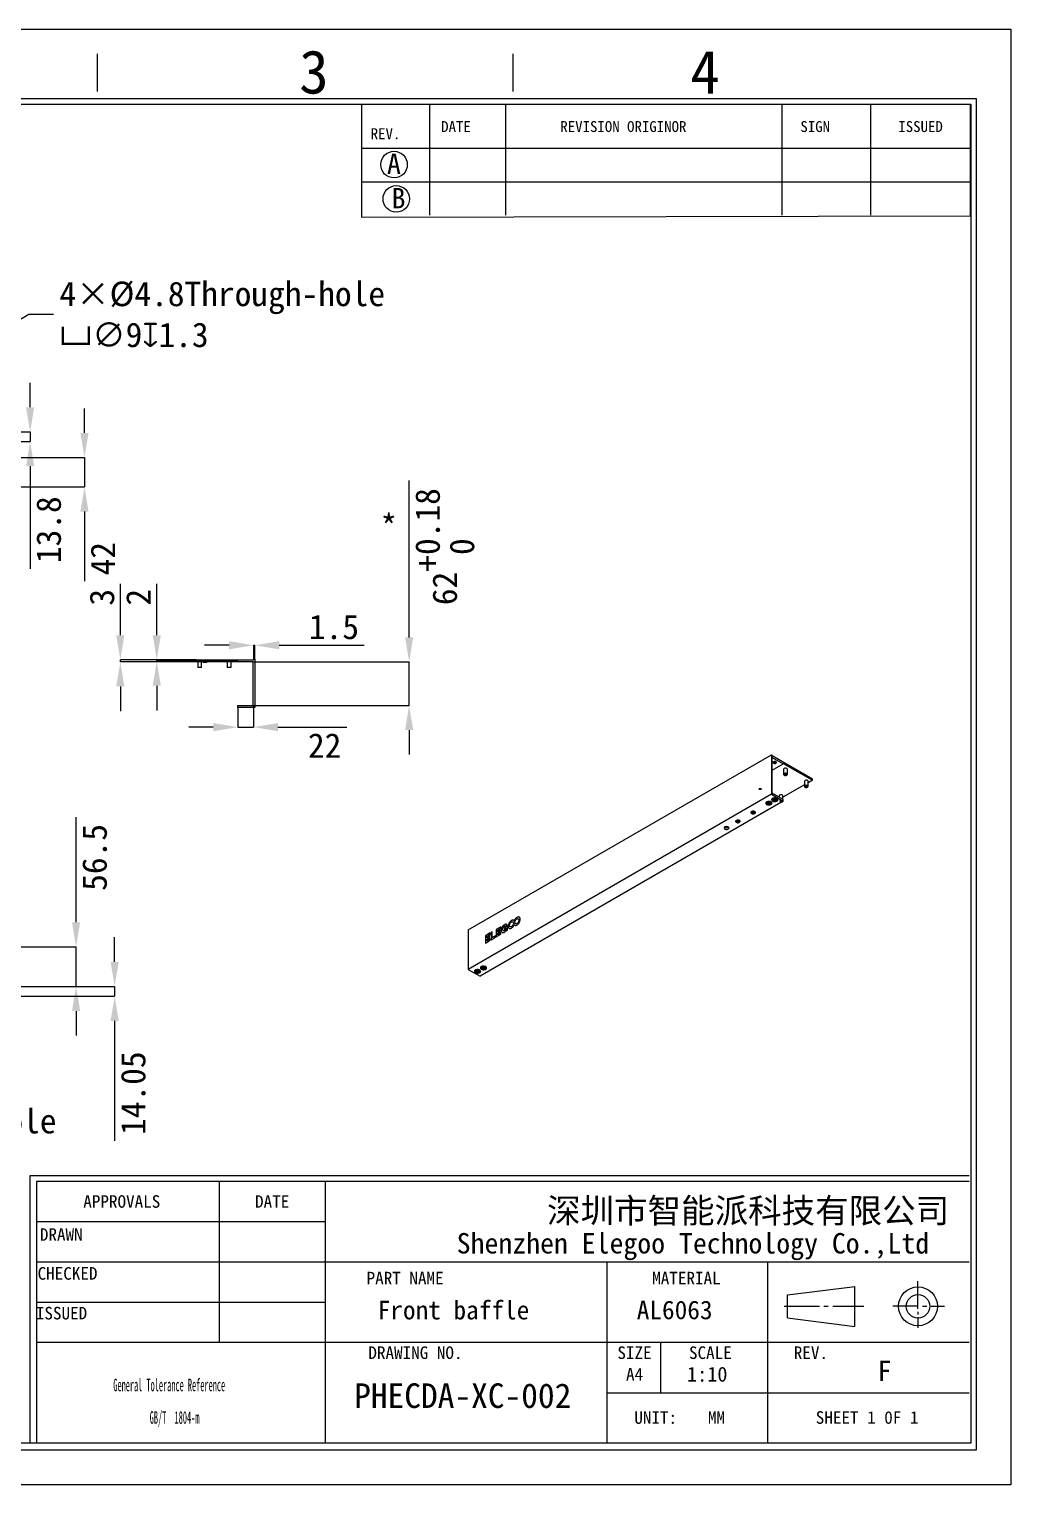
# Model space of a CAD drawing. Header units: millimetres. Extents: x 2 to 295, y 1 to 209.
# Drawn here: x 155.2 to 295.1, y 1.3 to 208.7 of the extents above; entities that cross this region are included whole.
import ezdxf

# ---------------------------------------------------------------- set-up
doc = ezdxf.new("R2010")
doc.units = ezdxf.units.MM
doc.header["$PDSIZE"] = -1
doc.layers.add('SLD-0', color=179, linetype='Continuous')
doc.layers.add('蓝色线', color=5, linetype='Continuous', lineweight=15)
doc.styles.add('SLDTEXTSTYLE2', font='TXT', dxfattribs={"width": 0.469})
doc.styles.add('SLDTEXTSTYLE8', font='TXT', dxfattribs={"width": 0.484})
doc.styles.add('样式 2', font='simfang.ttf')
doc.dimstyles.new('SLDDIMSTYLE0', dxfattribs={"dimtxt": 3.5, "dimasz": 3.5, "dimexe": 0, "dimexo": 0.0625, "dimgap": 0.875, "dimtad": 2, "dimlfac": 10, "dimrnd": 1e-09, "dimzin": 12, "dimdsep": 46, "dimtxsty": 'SLDTEXTSTYLE2', "dimsah": 1, "dimcen": 0.09, "dimadec": 0, "dimazin": 3, "dimtfac": 1, "dimtmove": 0, "dimatfit": 0, "dimfxl": 1, "dimfrac": 2, "dimtolj": 1, "dimtzin": 12, "dimarcsym": 0})
doc.dimstyles.new('SLDDIMSTYLE4', dxfattribs={"dimtxt": 3.5, "dimasz": 3.5, "dimexe": 0, "dimexo": 0.0625, "dimgap": 0.875, "dimtad": 0, "dimtih": 1, "dimtoh": 1, "dimlfac": 10, "dimrnd": 1e-09, "dimzin": 12, "dimdsep": 46, "dimtxsty": 'SLDTEXTSTYLE2', "dimsah": 1, "dimcen": 0, "dimadec": 0, "dimazin": 3, "dimtfac": 1, "dimtmove": 0, "dimatfit": 3, "dimfxl": 1, "dimfrac": 2, "dimtolj": 1, "dimtzin": 12, "dimarcsym": 0})
doc.dimstyles.new('SLDDIMSTYLE5', dxfattribs={"dimtxt": 3.5, "dimasz": 3.5, "dimexe": 0, "dimexo": 0.0625, "dimgap": 0.875, "dimtad": 0, "dimtih": 1, "dimtoh": 1, "dimlfac": 10, "dimrnd": 1e-09, "dimzin": 12, "dimdsep": 46, "dimtxsty": 'SLDTEXTSTYLE2', "dimsah": 1, "dimcen": 0, "dimadec": 0, "dimazin": 3, "dimtfac": 1, "dimtofl": 0, "dimtmove": 0, "dimatfit": 3, "dimfxl": 1, "dimfrac": 2, "dimtolj": 1, "dimtzin": 12, "dimarcsym": 0})
doc.dimstyles.new('SLDDIMSTYLE7', dxfattribs={"dimtxt": 3.5, "dimasz": 3.5, "dimexe": 0, "dimexo": 0.0625, "dimgap": 0.875, "dimtad": 2, "dimlfac": 10, "dimrnd": 1e-09, "dimzin": 12, "dimdsep": 46, "dimtxsty": 'SLDTEXTSTYLE2', "dimsah": 1, "dimcen": 0.09, "dimadec": 0, "dimazin": 3, "dimtol": 1, "dimtp": 0.18, "dimtfac": 1, "dimtmove": 0, "dimatfit": 0, "dimfxl": 1, "dimfrac": 2, "dimtolj": 1, "dimarcsym": 0})

# ---------------------------------------------------------------- blocks, each defined once
blk = doc.blocks.new('SW_NOTE_4')
at = {"layer": 'SLD-0', "color": 0, "char_height": 1.7927, "attachment_point": 2, "style": 'SLDTEXTSTYLE8'}
for s, insert in [('General Tolerance Reference', (12.75, 2.31)), ('GB/T  1804-m', (13.51, -2.32))]:
    blk.add_mtext(s, dxfattribs=dict(at, insert=insert))
blk = doc.blocks.new('_D_6')
at = {"layer": 'Defpoints', "color": 0}
for p in [(113.63, 77.95), (113.63, 72.3), (161.92, 72.3)]:
    blk.add_point(p, dxfattribs=at)
at = {"layer": '蓝色线', "color": 0, "lineweight": -2}
for p, q in [((161.92, 81.45), (161.92, 96.41)), ((113.69, 77.95), (161.92, 77.95)), ((161.92, 72.3), (161.92, 77.95)), ((113.69, 72.3), (161.92, 72.3)), ((161.92, 68.8), (161.92, 65.3))]:
    blk.add_line(p, q, dxfattribs=at)
at = {"layer": '蓝色线', "color": 0}
for points in [[(161.33, 81.45), (162.5, 81.45), (161.92, 77.95)], [(161.33, 68.8), (162.5, 68.8), (161.92, 72.3)]]:
    blk.add_solid(points, dxfattribs=at)
at = {"layer": '蓝色线', "color": 0, "insert": (162.79, 90.68), "char_height": 3.5, "attachment_point": 2, "rotation": 90, "style": '样式 2'}
blk.add_mtext('\\A1;56.5', dxfattribs=at)
blk = doc.blocks.new('_D_12')
at = {"layer": 'Defpoints', "color": 0}
for p in [(113.63, 72.3), (125.05, 70.89), (167.41, 70.89)]:
    blk.add_point(p, dxfattribs=at)
at = {"layer": 'SLD-0', "color": 0, "lineweight": -2}
for p, q in [((167.41, 75.8), (167.41, 79.3)), ((113.69, 72.3), (167.41, 72.3)), ((125.11, 70.89), (167.41, 70.89)), ((167.41, 72.3), (167.41, 70.89)), ((167.41, 67.39), (167.41, 50.29))]:
    blk.add_line(p, q, dxfattribs=at)
at = {"layer": 'SLD-0', "color": 0}
for points in [[(166.83, 75.8), (168, 75.8), (167.41, 72.3)], [(166.83, 67.39), (168, 67.39), (167.41, 70.89)]]:
    blk.add_solid(points, dxfattribs=at)
at = {"layer": 'SLD-0', "color": 0, "insert": (168.29, 57.09), "char_height": 3.5, "attachment_point": 2, "rotation": 90, "style": '样式 2'}
blk.add_mtext('\\A1;14.05', dxfattribs=at)
blk = doc.blocks.new('_D_14')
at = {"layer": 'Defpoints', "color": 0}
for p in [(113.74, 72.4), (113.76, 72.25)]:
    blk.add_point(p, dxfattribs=at)
at = {"layer": '蓝色线', "color": 0, "lineweight": -2}
for p, q in [((116.65, 52.81), (114.27, 68.79)), ((120.15, 52.81), (116.65, 52.81))]:
    blk.add_line(p, q, dxfattribs=at)
at = {"layer": '蓝色线', "color": 0}
blk.add_solid([(114.85, 68.88), (113.7, 68.7), (113.76, 72.25)], dxfattribs=at)
at = {"layer": '蓝色线', "color": 0, "insert": (121.03, 54.87), "char_height": 3.5, "attachment_point": 1, "style": '样式 2'}
blk.add_mtext('\\A1;R1.5Through-hole', dxfattribs=at)
blk = doc.blocks.new('_D_22')
at = {"layer": 'Defpoints', "color": 0}
for p in [(124.77, 147.65), (124.77, 143.45), (163.11, 143.45)]:
    blk.add_point(p, dxfattribs=at)
at = {"layer": 'SLD-0', "color": 0, "lineweight": -2}
for p, q in [((163.11, 151.15), (163.11, 154.65)), ((124.83, 147.65), (163.11, 147.65)), ((163.11, 147.65), (163.11, 143.45)), ((124.83, 143.45), (163.11, 143.45)), ((163.11, 139.95), (163.11, 130.02))]:
    blk.add_line(p, q, dxfattribs=at)
at = {"layer": 'SLD-0', "color": 0}
for points in [[(162.53, 151.15), (163.69, 151.15), (163.11, 147.65)], [(162.53, 139.95), (163.69, 139.95), (163.11, 143.45)]]:
    blk.add_solid(points, dxfattribs=at)
at = {"layer": 'SLD-0', "color": 0, "insert": (163.98, 133.23), "char_height": 3.5, "attachment_point": 2, "rotation": 90, "style": '样式 2'}
blk.add_mtext('\\A1;42', dxfattribs=at)
blk = doc.blocks.new('_D_28')
at = {"layer": 'Defpoints', "color": 0}
for p in [(115.25, 149.92), (125.05, 151.3), (155.37, 151.3)]:
    blk.add_point(p, dxfattribs=at)
at = {"layer": 'SLD-0', "color": 0, "lineweight": -2}
for p, q in [((155.37, 154.8), (155.37, 158.3)), ((115.31, 149.92), (155.37, 149.92)), ((125.11, 151.3), (155.37, 151.3)), ((155.37, 151.3), (155.37, 149.92)), ((155.37, 146.42), (155.37, 131.81))]:
    blk.add_line(p, q, dxfattribs=at)
at = {"layer": 'SLD-0', "color": 0}
for points in [[(154.79, 154.8), (155.95, 154.8), (155.37, 151.3)], [(154.79, 146.42), (155.95, 146.42), (155.37, 149.92)]]:
    blk.add_solid(points, dxfattribs=at)
at = {"layer": 'SLD-0', "color": 0, "insert": (156.25, 137.36), "char_height": 3.5, "attachment_point": 2, "rotation": 90, "style": '样式 2'}
blk.add_mtext('\\A1;13.8', dxfattribs=at)
blk = doc.blocks.new('_D_33')
at = {"layer": 'Defpoints', "color": 0}
for p in [(124.06, 149.77), (124.84, 150.22)]:
    blk.add_point(p, dxfattribs=at)
at = {"layer": 'SLD-0', "color": 0, "lineweight": -2}
for p, q in [((155.18, 168.01), (127.08, 151.54)), ((158.68, 168.01), (155.18, 168.01))]:
    blk.add_line(p, q, dxfattribs=at)
at = {"layer": 'SLD-0', "color": 0}
blk.add_solid([(126.79, 152.04), (127.38, 151.03), (124.06, 149.77)], dxfattribs=at)
at = {"layer": 'SLD-0', "color": 0, "insert": (159.55, 172.71), "char_height": 3.5, "attachment_point": 1, "style": '样式 2'}
blk.add_mtext('\\A1;4×%%c4.8Through-hole\\P{\\fGDT;v}∅9{\\fGDT;x}1.3', dxfattribs=at)
blk = doc.blocks.new('_D_34')
at = {"layer": 'Defpoints', "color": 0}
for p in [(173.41, 118.83), (179.07, 118.83), (179.07, 118.63)]:
    blk.add_point(p, dxfattribs=at)
at = {"layer": 'SLD-0', "color": 0, "lineweight": -2}
for p, q in [((173.41, 122.33), (173.41, 129.65)), ((179.01, 118.83), (173.41, 118.83)), ((173.41, 118.63), (173.41, 118.83)), ((179.01, 118.63), (173.41, 118.63)), ((173.41, 115.13), (173.41, 111.63))]:
    blk.add_line(p, q, dxfattribs=at)
at = {"layer": 'SLD-0', "color": 0}
for points in [[(172.83, 122.33), (173.99, 122.33), (173.41, 118.83)], [(172.83, 115.13), (173.99, 115.13), (173.41, 118.63)]]:
    blk.add_solid(points, dxfattribs=at)
at = {"layer": 'SLD-0', "color": 0, "insert": (169.04, 127.74), "char_height": 3.5, "attachment_point": 2, "rotation": 90, "style": '样式 2'}
blk.add_mtext('\\A1;2', dxfattribs=at)
blk = doc.blocks.new('_D_35')
at = {"layer": 'Defpoints', "color": 0}
for p in [(168.22, 118.83), (179.07, 118.83), (184.97, 118.53)]:
    blk.add_point(p, dxfattribs=at)
at = {"layer": 'SLD-0', "color": 0, "lineweight": -2}
for p, q in [((168.22, 122.33), (168.22, 129.65)), ((179.01, 118.83), (168.22, 118.83)), ((168.22, 118.53), (168.22, 118.83)), ((184.91, 118.53), (168.22, 118.53)), ((168.22, 115.03), (168.22, 111.53))]:
    blk.add_line(p, q, dxfattribs=at)
at = {"layer": 'SLD-0', "color": 0}
for points in [[(167.64, 122.33), (168.8, 122.33), (168.22, 118.83)], [(167.64, 115.03), (168.8, 115.03), (168.22, 118.53)]]:
    blk.add_solid(points, dxfattribs=at)
at = {"layer": 'SLD-0', "color": 0, "insert": (163.84, 127.74), "char_height": 3.5, "attachment_point": 2, "rotation": 90, "style": '样式 2'}
blk.add_mtext('\\A1;3', dxfattribs=at)
blk = doc.blocks.new('_D_36')
at = {"layer": 'Defpoints', "color": 0}
for p in [(184.97, 112.03), (187.17, 112.33), (187.17, 109.24)]:
    blk.add_point(p, dxfattribs=at)
at = {"layer": 'SLD-0', "color": 0, "lineweight": -2}
for p, q in [((187.17, 112.27), (187.17, 109.24)), ((184.97, 111.97), (184.97, 109.24)), ((181.47, 109.24), (177.97, 109.24)), ((184.97, 109.24), (187.17, 109.24)), ((190.67, 109.24), (200.5, 109.24))]:
    blk.add_line(p, q, dxfattribs=at)
at = {"layer": 'SLD-0', "color": 0}
for points in [[(181.47, 109.82), (181.47, 108.66), (184.97, 109.24)], [(190.67, 109.82), (190.67, 108.66), (187.17, 109.24)]]:
    blk.add_solid(points, dxfattribs=at)
at = {"layer": 'SLD-0', "color": 0, "insert": (197.33, 108.37), "char_height": 3.5, "attachment_point": 2, "style": '样式 2'}
blk.add_mtext('\\A1;22', dxfattribs=at)
blk = doc.blocks.new('_D_37')
at = {"layer": 'Defpoints', "color": 0}
for p in [(187.37, 120.9), (187.22, 118.93), (187.37, 118.93)]:
    blk.add_point(p, dxfattribs=at)
at = {"layer": 'SLD-0', "color": 0, "lineweight": -2}
for p, q in [((183.72, 120.9), (180.22, 120.9)), ((187.22, 118.99), (187.22, 120.9)), ((187.22, 120.9), (187.37, 120.9)), ((187.37, 118.99), (187.37, 120.9)), ((190.87, 120.9), (202.94, 120.9))]:
    blk.add_line(p, q, dxfattribs=at)
at = {"layer": 'SLD-0', "color": 0}
for points in [[(183.72, 121.49), (183.72, 120.32), (187.22, 120.9)], [(190.87, 121.49), (190.87, 120.32), (187.37, 120.9)]]:
    blk.add_solid(points, dxfattribs=at)
at = {"layer": 'SLD-0', "color": 0, "insert": (198.66, 125.28), "char_height": 3.5, "attachment_point": 2, "style": '样式 2'}
blk.add_mtext('\\A1;1.5', dxfattribs=at)
blk = doc.blocks.new('_D_38')
at = {"layer": 'Defpoints', "color": 0}
for p in [(187.17, 118.53), (187.17, 112.33), (209.37, 112.33)]:
    blk.add_point(p, dxfattribs=at)
at = {"layer": '蓝色线', "color": 0, "lineweight": -2}
for p, q in [((209.37, 122.03), (209.37, 144.37)), ((187.23, 118.53), (209.37, 118.53)), ((209.37, 112.33), (209.37, 118.53)), ((187.23, 112.33), (209.37, 112.33)), ((209.37, 108.83), (209.37, 105.33))]:
    blk.add_line(p, q, dxfattribs=at)
at = {"layer": '蓝色线', "color": 0}
for points in [[(208.79, 122.03), (209.95, 122.03), (209.37, 118.53)], [(208.79, 108.83), (209.95, 108.83), (209.37, 112.33)]]:
    blk.add_solid(points, dxfattribs=at)
at = {"layer": '蓝色线', "color": 0, "insert": (210.24, 134.95), "char_height": 3.5, "attachment_point": 2, "rotation": 90, "style": '样式 2'}
blk.add_mtext('\\A1;62\\S+0.18^  0;', dxfattribs=at)

msp = doc.modelspace()

# ---------------------------------------------------------------- linework, layer by layer
at = {"color": 7, "linetype": 'Continuous', "lineweight": 15}
for p, q in [((179.0692, 118.6312), (179.0692, 118.8312)), ((179.0692, 118.8312), (187.2192, 118.8312)), ((184.9692, 118.6312), (179.0692, 118.6312)), ((179.2492, 118.6312), (179.2492, 117.7312)), ((179.7892, 117.7312), (179.7892, 118.6312)), ((180.0192, 118.6312), (180.0192, 118.4312)), ((180.2892, 118.4312), (180.0192, 118.4312)), ((180.5592, 118.4312), (180.2892, 118.4312)), ((180.5592, 118.4312), (180.5592, 118.6312)), ((183.4492, 118.6312), (183.4492, 117.7312)), ((183.9892, 117.7312), (183.9892, 118.6312)), ((184.9692, 118.5312), (184.9692, 118.6312)), ((187.1692, 118.5312), (184.9692, 118.5312)), ((187.1692, 112.3312), (187.1692, 118.5312)), ((187.2192, 118.8312), (187.2192, 118.9312)), ((187.3692, 118.9312), (187.2192, 118.9312)), ((187.3692, 118.9312), (187.3692, 112.0312)), ((179.5192, 117.7312), (179.2492, 117.7312)), ((179.7892, 117.7312), (179.5192, 117.7312)), ((183.7192, 117.7312), (183.4492, 117.7312)), ((183.9892, 117.7312), (183.7192, 117.7312)), ((184.9692, 112.0312), (184.9692, 112.3312)), ((184.9692, 112.3312), (187.1692, 112.3312)), ((187.3692, 112.0312), (184.9692, 112.0312)), ((217.7703, 80.3627), (260.9745, 105.304)), ((260.9745, 105.304), (260.9745, 99.6699)), ((260.9745, 105.304), (261.0806, 105.2428)), ((261.0806, 105.1611), (261.0806, 105.2428)), ((266.8435, 101.8342), (261.0806, 105.1611)), ((261.116, 104.8957), (262.6716, 103.9977)), ((261.116, 99.8332), (261.116, 104.8957)), ((261.116, 103.0996), (262.6716, 103.9977)), ((262.6716, 104.0793), (266.8435, 101.6709)), ((262.6716, 103.9977), (262.6716, 104.0793)), ((262.7198, 103.2425), (262.7198, 102.5076)), ((263.2598, 102.5076), (263.2598, 103.2425)), ((266.8435, 101.6709), (266.2296, 101.3166)), ((266.8435, 101.6709), (266.8435, 101.8342)), ((260.9745, 99.6699), (217.7703, 74.7286)), ((260.9745, 99.6699), (262.6716, 98.6902)), ((262.6716, 98.9351), (261.116, 99.8332)), ((265.6896, 101.0048), (262.6305, 99.2388)), ((265.6896, 101.5281), (265.6896, 100.7932)), ((266.2296, 100.7932), (266.2296, 101.5281)), ((262.6716, 98.6902), (219.4674, 73.7489)), ((262.0905, 99.4503), (262.0905, 99.2706)), ((262.6305, 98.9589), (262.6305, 99.4503)), ((262.6716, 98.6902), (262.6716, 98.9351)), ((223.3762, 80.8834), (222.9139, 80.6165)), ((223.1459, 80.9088), (223.1865, 80.8635)), ((223.1794, 80.8676), (223.337, 81.0748)), ((223.337, 81.0748), (223.2727, 81.1326)), ((223.3762, 80.2981), (223.3762, 80.8834)), ((224.288, 80.9703), (224.1808, 81.1198)), ((224.3806, 81.7698), (224.4889, 81.6218)), ((224.3877, 81.7658), (224.3806, 81.7698)), ((224.3877, 81.7658), (224.496, 81.6177)), ((217.7703, 80.3627), (217.7703, 74.7286)), ((220.914, 79.9178), (220.2372, 79.5271)), ((220.2372, 79.5271), (220.2372, 78.486)), ((220.2442, 79.523), (220.2372, 79.5271)), ((220.2372, 78.486), (220.914, 78.8767)), ((220.914, 79.9096), (220.2442, 79.523)), ((220.2442, 79.523), (220.2442, 78.4901)), ((220.4224, 79.434), (220.914, 79.7178)), ((220.8198, 79.4429), (220.4224, 79.2135)), ((220.4224, 79.2135), (220.4224, 79.434)), ((220.4224, 79.0135), (220.8198, 79.2429)), ((220.4295, 79.2094), (220.4224, 79.2135)), ((220.914, 79.0768), (220.4224, 78.793)), ((220.4224, 78.793), (220.4224, 79.0135)), ((220.8198, 79.4348), (220.4295, 79.2094)), ((220.914, 79.0686), (220.4295, 78.7889)), ((220.8198, 79.2429), (220.8198, 79.4429)), ((220.914, 79.7178), (220.914, 79.9178)), ((220.914, 78.8767), (220.914, 79.0768)), ((221.218, 80.0933), (221.0328, 79.9864)), ((221.0328, 79.9864), (221.0328, 78.9453)), ((221.0399, 79.9823), (221.0328, 79.9864)), ((221.0328, 78.9453), (221.6804, 79.3191)), ((221.218, 80.0852), (221.0399, 79.9823)), ((221.0399, 79.9823), (221.0399, 78.9494)), ((221.218, 79.2523), (221.218, 80.0933)), ((221.6804, 79.5192), (221.218, 79.2523)), ((221.2251, 79.2482), (221.218, 79.2523)), ((221.6804, 79.511), (221.2251, 79.2482)), ((221.6804, 79.3191), (221.6804, 79.5192)), ((222.4444, 80.8013), (221.7723, 80.4133)), ((221.7723, 80.4133), (221.7723, 79.3722)), ((221.7794, 80.4092), (221.7723, 80.4133)), ((221.7723, 79.3722), (222.4428, 79.7593)), ((222.4444, 80.7931), (221.7794, 80.4092)), ((221.7794, 80.4092), (221.7794, 79.3763)), ((221.9562, 79.8989), (222.3504, 80.1264)), ((222.4428, 79.9593), (221.9562, 79.6784)), ((221.9562, 79.6784), (221.9562, 79.8989)), ((221.9632, 79.6743), (221.9562, 79.6784)), ((221.9576, 80.3195), (222.4444, 80.6005)), ((222.3504, 80.3265), (221.9576, 80.0997)), ((221.9576, 80.0997), (221.9576, 80.3195)), ((221.9646, 80.0956), (221.9576, 80.0997)), ((222.4428, 79.9512), (221.9632, 79.6743)), ((222.3504, 80.3183), (221.9646, 80.0956)), ((222.3504, 80.1264), (222.3504, 80.3265)), ((222.4428, 79.7593), (222.4428, 79.9593)), ((222.4444, 80.6005), (222.4444, 80.8013)), ((222.9139, 80.6165), (222.9139, 80.432)), ((222.9209, 80.6124), (222.9139, 80.6165)), ((222.9139, 80.432), (223.1849, 80.5884)), ((223.3762, 80.8752), (222.9209, 80.6124)), ((222.9209, 80.6124), (222.9209, 80.436)), ((223.192, 80.5843), (223.1849, 80.5884)), ((223.2128, 80.3268), (223.2128, 80.2038)), ((223.2199, 80.3227), (223.2128, 80.3268)), ((223.2128, 80.2038), (223.3762, 80.2981)), ((223.2199, 80.3227), (223.2199, 80.2079)), ((220.4295, 78.7889), (220.4224, 78.793)), ((217.7703, 74.7286), (219.4674, 73.7489))]:
    msp.add_line(p, q, dxfattribs=at)
at = {"color": 7, "linetype": 'Continuous', "lineweight": 15, "flags": 128}
for points in [[(261.2998, 104.1038), (261.3777, 104.0738), (261.4695, 104.0632), (261.5614, 104.0738), (261.6392, 104.1038), (261.6912, 104.1488), (261.7095, 104.2018), (261.6912, 104.2548), (261.6392, 104.2998), (261.5614, 104.3298), (261.4695, 104.3403), (261.3777, 104.3298), (261.2998, 104.2998), (261.2478, 104.2548), (261.2295, 104.2018), (261.2478, 104.1488), (261.2998, 104.1038)], [(263.1807, 103.3527), (263.0989, 103.3851), (263.0023, 103.3982), (262.904, 103.3903), (262.8173, 103.3624), (262.7539, 103.3184), (262.7224, 103.2641), (262.7198, 103.2425)], [(262.7989, 102.3974), (262.8807, 102.3651), (262.9773, 102.3519), (263.0756, 102.3599), (263.1623, 102.3877), (263.2257, 102.4318), (263.2572, 102.4861), (263.2526, 102.5433), (263.2125, 102.5957), (263.1424, 102.6362), (263.0516, 102.6594), (262.9525, 102.662), (262.8584, 102.6438), (262.7821, 102.6072), (262.7338, 102.5572), (262.7201, 102.5004), (262.7428, 102.4447), (262.7989, 102.3974)], [(262.9014, 102.4566), (262.942, 102.441), (262.9898, 102.4355), (263.0376, 102.441), (263.0782, 102.4566), (263.1053, 102.48), (263.1148, 102.5076), (263.1053, 102.5353), (263.0782, 102.5587), (263.0376, 102.5743), (262.9898, 102.5798), (262.942, 102.5743), (262.9014, 102.5587), (262.8743, 102.5353), (262.8648, 102.5076), (262.8743, 102.48), (262.9014, 102.4566)], [(266.1506, 101.6383), (266.0687, 101.6707), (265.9721, 101.6838), (265.8738, 101.6759), (265.7872, 101.648), (265.7238, 101.6039), (265.6922, 101.5496), (265.6896, 101.5281)], [(262.5514, 99.5605), (262.4695, 99.5929), (262.3729, 99.606), (262.2747, 99.5981), (262.188, 99.5702), (262.1246, 99.5262), (262.0931, 99.4718), (262.0905, 99.4503)], [(265.7687, 100.683), (265.8506, 100.6506), (265.9472, 100.6375), (266.0454, 100.6454), (266.1321, 100.6733), (266.1955, 100.7173), (266.2271, 100.7716), (266.2225, 100.8289), (266.1824, 100.8813), (266.1122, 100.9218), (266.0215, 100.9449), (265.9223, 100.9476), (265.8283, 100.9294), (265.7519, 100.8928), (265.7036, 100.8427), (265.6899, 100.786), (265.7126, 100.7302), (265.7687, 100.683)], [(265.8713, 100.7422), (265.9118, 100.7265), (265.9596, 100.721), (266.0075, 100.7265), (266.048, 100.7422), (266.0751, 100.7656), (266.0846, 100.7932), (266.0751, 100.8208), (266.048, 100.8442), (266.0075, 100.8599), (265.9596, 100.8653), (265.9118, 100.8599), (265.8713, 100.8442), (265.8442, 100.8208), (265.8346, 100.7932), (265.8442, 100.7656), (265.8713, 100.7422)], [(260.3028, 98.2207), (260.4053, 98.1764), (260.5253, 98.1506), (260.6531, 98.1453), (260.7782, 98.161), (260.8907, 98.1965), (260.9812, 98.2488), (261.0426, 98.3136), (261.0698, 98.3859), (261.0607, 98.4597), (261.0159, 98.5289), (260.9392, 98.5881), (260.8366, 98.6324), (260.7166, 98.6583), (260.5889, 98.6636), (260.4637, 98.6478), (260.3513, 98.6124), (260.2607, 98.5601), (260.1994, 98.4952), (260.1721, 98.423), (260.1813, 98.3492), (260.226, 98.2799), (260.3028, 98.2207)], [(260.3028, 98.3269), (260.4053, 98.2826), (260.5253, 98.2567), (260.6531, 98.2515), (260.7782, 98.2672), (260.8907, 98.3026), (260.9812, 98.3549), (261.0426, 98.4198), (261.0615, 98.4575)], [(260.4513, 98.4126), (260.3993, 98.4576), (260.381, 98.5106), (260.3993, 98.5636), (260.4513, 98.6086), (260.5291, 98.6386), (260.621, 98.6491), (260.7128, 98.6386), (260.7907, 98.6086), (260.8427, 98.5636), (260.861, 98.5106), (260.8427, 98.4576), (260.7907, 98.4126), (260.7128, 98.3826), (260.621, 98.372), (260.5291, 98.3826), (260.4513, 98.4126)], [(261.1513, 98.7106), (261.2539, 98.6663), (261.3739, 98.6404), (261.5016, 98.6352), (261.6268, 98.6509), (261.7392, 98.6863), (261.8298, 98.7386), (261.8911, 98.8035), (261.9184, 98.8757), (261.9092, 98.9495), (261.8645, 99.0188), (261.7877, 99.078), (261.6852, 99.1223), (261.5652, 99.1481), (261.4374, 99.1534), (261.3123, 99.1377), (261.1998, 99.1022), (261.1093, 99.05), (261.0479, 98.9851), (261.0207, 98.9128), (261.0298, 98.8391), (261.0746, 98.7698), (261.1513, 98.7106)], [(261.1513, 98.8167), (261.2539, 98.7724), (261.3739, 98.7466), (261.5016, 98.7413), (261.6268, 98.757), (261.7392, 98.7925), (261.8298, 98.8447), (261.8911, 98.9096), (261.91, 98.9474)], [(261.2998, 98.9025), (261.2478, 98.9474), (261.2295, 99.0004), (261.2478, 99.0534), (261.2998, 99.0984), (261.3777, 99.1284), (261.4695, 99.139), (261.5614, 99.1284), (261.6392, 99.0984), (261.6912, 99.0534), (261.7095, 99.0004), (261.6912, 98.9474), (261.6392, 98.9025), (261.5614, 98.8724), (261.4695, 98.8619), (261.3777, 98.8724), (261.2998, 98.9025)], [(255.9718, 95.6797), (256.0588, 95.6438), (256.1614, 95.6262), (256.2683, 95.6287), (256.3679, 95.6512), (256.4496, 95.6911), (256.5043, 95.7441), (256.5263, 95.8046), (256.5131, 95.8659), (256.4661, 95.9214), (256.3904, 95.965), (256.2943, 95.9922), (256.1881, 95.9998), (256.0834, 95.9871), (255.9915, 95.9555), (255.9224, 95.9084), (255.8835, 95.8508), (255.8791, 95.7891), (255.9096, 95.7299), (255.9718, 95.6797)], [(255.8898, 95.8654), (255.9096, 95.8361), (255.9718, 95.7858)], [(255.9718, 95.7858), (256.0588, 95.7499), (256.1614, 95.7323), (256.2683, 95.7349), (256.3679, 95.7573), (256.4496, 95.7972), (256.5043, 95.8503), (256.5133, 95.8654)], [(256.0778, 95.8471), (256.0399, 95.8798), (256.0266, 95.9185), (256.0399, 95.9571), (256.0671, 95.9831)], [(256.336, 95.9831), (256.3632, 95.9571), (256.3766, 95.9185), (256.3632, 95.8798), (256.3253, 95.8471), (256.2685, 95.8252), (256.2016, 95.8175), (256.1346, 95.8252), (256.0778, 95.8471)], [(258.1638, 96.9451), (258.2509, 96.9092), (258.3534, 96.8916), (258.4603, 96.8941), (258.56, 96.9166), (258.6416, 96.9565), (258.6964, 97.0096), (258.7183, 97.07), (258.7051, 97.1313), (258.6581, 97.1868), (258.5824, 97.2305), (258.4863, 97.2576), (258.3802, 97.2652), (258.2755, 97.2526), (258.1836, 97.2209), (258.1144, 97.1738), (258.0755, 97.1163), (258.0711, 97.0546), (258.1016, 96.9954), (258.1638, 96.9451)], [(258.0819, 97.1308), (258.1016, 97.1015), (258.1638, 97.0513)], [(258.1638, 97.0513), (258.2509, 97.0154), (258.3534, 96.9977), (258.4603, 97.0003), (258.56, 97.0227), (258.6416, 97.0627), (258.6964, 97.1157), (258.7053, 97.1308)], [(258.2699, 97.1125), (258.2319, 97.1453), (258.2186, 97.1839), (258.2319, 97.2226), (258.2591, 97.2486)], [(258.5281, 97.2486), (258.5553, 97.2226), (258.5686, 97.1839), (258.5553, 97.1453), (258.5173, 97.1125), (258.4606, 97.0906), (258.3936, 97.0829), (258.3266, 97.0906), (258.2699, 97.1125)], [(254.3489, 94.7184), (254.4427, 94.6797), (254.5531, 94.6607), (254.6683, 94.6635), (254.7756, 94.6876), (254.8635, 94.7306), (254.9225, 94.7878), (254.9461, 94.8529), (254.9319, 94.9189), (254.8813, 94.9786), (254.7998, 95.0257), (254.6963, 95.0549), (254.582, 95.0631), (254.4692, 95.0495), (254.3702, 95.0154), (254.2958, 94.9646), (254.2539, 94.9027), (254.2491, 94.8362), (254.282, 94.7725), (254.3489, 94.7184)], [(222.758, 80.2275), (222.7456, 80.2329), (222.7021, 80.3005), (222.6852, 80.3955), (222.6929, 80.506), (222.7261, 80.6234), (222.7858, 80.7394), (222.8659, 80.8392), (222.9578, 80.9073), (223.0496, 80.937), (223.128, 80.9249), (223.1794, 80.8676), (223.1794, 80.8676)], [(218.7956, 74.2592), (218.8982, 74.2149), (219.0182, 74.189), (219.1459, 74.1837), (219.2711, 74.1995), (219.3835, 74.2349), (219.4741, 74.2872), (219.5354, 74.3521), (219.5627, 74.4243), (219.5535, 74.4981), (219.5088, 74.5674), (219.432, 74.6265), (219.3295, 74.6709), (219.2095, 74.6967), (219.0817, 74.702), (218.9566, 74.6863), (218.8441, 74.6508), (218.7536, 74.5985), (218.6922, 74.5336), (218.665, 74.4614), (218.6741, 74.3876), (218.7189, 74.3184), (218.7956, 74.2592)], [(218.9441, 74.451), (218.8921, 74.496), (218.8738, 74.549), (218.8921, 74.602), (218.9441, 74.647), (219.022, 74.677), (219.1138, 74.6876), (219.2057, 74.677), (219.2835, 74.647), (219.3355, 74.602), (219.3538, 74.549), (219.3355, 74.496), (219.2835, 74.451), (219.2057, 74.421), (219.1138, 74.4105), (219.022, 74.421), (218.9441, 74.451)], [(219.6441, 74.749), (219.7467, 74.7047), (219.8667, 74.6789), (219.9944, 74.6736), (220.1196, 74.6893), (220.232, 74.7247), (220.3226, 74.777), (220.384, 74.8419), (220.4112, 74.9142), (220.4021, 74.9879), (220.3573, 75.0572), (220.2805, 75.1164), (220.178, 75.1607), (220.058, 75.1865), (219.9302, 75.1918), (219.8051, 75.1761), (219.6927, 75.1407), (219.6021, 75.0884), (219.5407, 75.0235), (219.5135, 74.9512), (219.5226, 74.8775), (219.5674, 74.8082), (219.6441, 74.749)], [(219.6441, 74.8552), (219.7467, 74.8108), (219.8667, 74.785), (219.9944, 74.7797), (220.1196, 74.7955), (220.232, 74.8309), (220.3226, 74.8832), (220.384, 74.9481), (220.4029, 74.9858)], [(219.7926, 74.9409), (219.7406, 74.9858), (219.7223, 75.0389), (219.7406, 75.0919), (219.7926, 75.1368), (219.8705, 75.1669), (219.9623, 75.1774), (220.0542, 75.1669), (220.1321, 75.1368), (220.1841, 75.0919), (220.2023, 75.0389), (220.1841, 74.9858), (220.1321, 74.9409), (220.0542, 74.9108), (219.9623, 74.9003), (219.8705, 74.9108), (219.7926, 74.9409)], [(218.7956, 74.3653), (218.8982, 74.321), (219.0182, 74.2952), (219.1459, 74.2899), (219.2711, 74.3056), (219.3835, 74.341), (219.4741, 74.3933), (219.5354, 74.4582), (219.5543, 74.4959)]]:
    msp.add_lwpolyline(points, dxfattribs=at)
at = {"color": 7, "linetype": 'Continuous', "lineweight": 15}
for centre, radius, start, end in [((261.4695, 104.5216), 0.3253, 230.319477, 309.680523), ((263.133, 103.235), 0.127, 3.391996, 67.928145), ((266.1028, 101.5206), 0.127, 3.391996, 67.928145), ((262.5036, 99.4428), 0.127, 3.391996, 67.928145), ((260.4086, 98.5485), 0.2456, 201.752034, 244.485829), ((260.621, 98.8304), 0.3253, 230.319477, 309.680523), ((261.2571, 99.0384), 0.2456, 201.752034, 244.485829), ((261.4695, 99.3202), 0.3253, 230.319477, 309.680523), ((262.4254, 98.8079), 0.2393, 280.114554, 319.880069), ((256.2016, 96.2247), 0.269, 242.624441, 297.375559), ((258.3936, 97.4901), 0.269, 242.62444, 297.37556), ((254.5964, 95.3987), 0.4997, 236.1488, 303.8512), ((219.7499, 75.0768), 0.2456, 201.752034, 244.485829), ((219.9623, 75.3586), 0.3253, 230.319477, 309.680523), ((218.9014, 74.5869), 0.2456, 201.752034, 244.485829), ((219.1138, 74.8688), 0.3253, 230.319477, 309.680523)]:
    msp.add_arc(centre, radius, start, end, dxfattribs=at)
for points, knots in [([(223.2575, 81.1463), (223.2557, 81.1479), (223.226, 81.1754), (223.137, 81.1759), (223.0049, 81.1449), (222.8643, 81.0564), (222.7309, 80.9331), (222.616, 80.7719), (222.5392, 80.5907), (222.4954, 80.4108), (222.4845, 80.2408), (222.5167, 80.1016), (222.5655, 80.0212), (222.6082, 80.0048), (222.6149, 80.0022)], [0, 0, 0, 0, 0.00602269, 0.10289595, 0.19969482, 0.29680123, 0.39438715, 0.4904661, 0.58778985, 0.68700487, 0.78562797, 0.88310179, 0.98162702, 1, 1, 1, 1]), ([(223.2646, 81.1422), (223.2628, 81.1438), (223.2331, 81.1714), (223.1441, 81.1719), (223.012, 81.1409), (222.8714, 81.0523), (222.7379, 80.929), (222.6231, 80.7678), (222.5463, 80.5867), (222.5025, 80.4067), (222.4916, 80.2367), (222.5238, 80.0975), (222.5726, 80.0171), (222.6152, 80.0007), (222.6219, 79.9981)], [0, 0, 0, 0, 0.00602269, 0.10289595, 0.19969482, 0.29680123, 0.39438715, 0.4904661, 0.58778985, 0.68700487, 0.78562797, 0.88310179, 0.98162702, 1, 1, 1, 1]), ([(224.2681, 81.723), (224.2665, 81.7244), (224.2382, 81.7484), (224.1604, 81.755), (224.0437, 81.74), (223.9097, 81.6724), (223.7716, 81.5583), (223.6404, 81.3987), (223.5436, 81.2101), (223.4886, 81.019), (223.4712, 80.8365), (223.5045, 80.6896), (223.5525, 80.5953), (223.6016, 80.582), (223.6107, 80.5796)], [0, 0, 0, 0, 0.0054885, 0.09285074, 0.17927593, 0.26448848, 0.36648039, 0.46834016, 0.56920559, 0.67102869, 0.77269121, 0.8742603, 0.97687843, 1, 1, 1, 1]), ([(224.2752, 81.719), (224.2735, 81.7204), (224.2453, 81.7443), (224.1675, 81.7509), (224.0508, 81.7359), (223.9167, 81.6683), (223.7786, 81.5542), (223.6474, 81.3947), (223.5506, 81.206), (223.4957, 81.0149), (223.4782, 80.8325), (223.5116, 80.6855), (223.5596, 80.5912), (223.6087, 80.5779), (223.6177, 80.5755)], [0, 0, 0, 0, 0.0054885, 0.09285074, 0.17927593, 0.26448848, 0.36648039, 0.46834016, 0.56920559, 0.67102869, 0.77269121, 0.8742603, 0.97687843, 1, 1, 1, 1]), ([(223.6302, 80.5732), (223.6646, 80.5565), (223.7481, 80.5161), (223.9105, 80.5763), (224.0634, 80.6818), (224.1905, 80.8094), (224.2554, 80.9166), (224.288, 80.9703)], [0, 0, 0, 0, 0.18890936, 0.45854662, 0.63953354, 0.8194013, 1, 1, 1, 1]), ([(223.7492, 80.8057), (223.7456, 80.8065), (223.7057, 80.8155), (223.6765, 80.9133), (223.6707, 81.0612), (223.7247, 81.2403), (223.8227, 81.3807), (223.921, 81.4668), (224.0075, 81.5144), (224.0562, 81.5113), (224.0803, 81.5098)], [0, 0, 0, 0, 0.01657167, 0.18282524, 0.35127415, 0.51617602, 0.68338871, 0.79186455, 0.8972486, 1, 1, 1, 1]), ([(224.1808, 81.1198), (224.1561, 81.0635), (224.1065, 80.9505), (223.9768, 80.8229), (223.8514, 80.7661), (223.7933, 80.7904), (223.7692, 80.8005)], [0, 0, 0, 0, 0.26575356, 0.53332045, 0.80667584, 1, 1, 1, 1]), ([(224.1878, 81.1157), (224.1631, 81.0594), (224.1135, 80.9464), (223.9839, 80.8188), (223.8584, 80.762), (223.8004, 80.7863), (223.7763, 80.7964)], [0, 0, 0, 0, 0.26575356, 0.53332045, 0.80667584, 1, 1, 1, 1]), ([(224.1105, 81.4951), (224.1213, 81.4904), (224.1748, 81.4676), (224.2288, 81.361), (224.2675, 81.2006), (224.3112, 81.0845), (224.3611, 81.0554), (224.372, 81.0491)], [0, 0, 0, 0, 0.0729533, 0.36172397, 0.63963286, 0.92135609, 1, 1, 1, 1]), ([(224.1358, 81.4821), (224.1403, 81.48), (224.1869, 81.4587), (224.2352, 81.3559), (224.275, 81.1971), (224.3165, 81.0827), (224.3638, 81.0546), (224.3723, 81.0495)], [0, 0, 0, 0, 0.032695889, 0.339631465, 0.635022024, 0.934466849, 1, 1, 1, 1]), ([(224.8978, 81.944), (224.9077, 81.9421), (224.954, 81.9334), (224.9927, 81.8406), (224.9976, 81.6923), (224.9456, 81.5191), (224.8586, 81.3757), (224.7634, 81.2827), (224.6788, 81.2331), (224.5994, 81.2218), (224.5146, 81.2582), (224.446, 81.3619), (224.4045, 81.5212), (224.363, 81.6561), (224.3048, 81.6958), (224.2839, 81.7101)], [0, 0, 0, 0, 0.0241059, 0.1121579, 0.20032157, 0.28826285, 0.37652324, 0.4330357, 0.48966169, 0.54519854, 0.60161821, 0.7152814, 0.82635499, 0.9376127, 1, 1, 1, 1]), ([(225.0038, 82.1814), (224.977, 82.1921), (224.8998, 82.2227), (224.7289, 82.1487), (224.5312, 82.0042), (224.4308, 81.8479), (224.3806, 81.7698)], [0, 0, 0, 0, 0.15181998, 0.43612804, 0.71813158, 1, 1, 1, 1]), ([(225.0034, 82.1794), (224.9789, 82.189), (224.9039, 82.2181), (224.7359, 82.1443), (224.5383, 82.0001), (224.4379, 81.8439), (224.3877, 81.7658)], [0, 0, 0, 0, 0.14004765, 0.42830177, 0.71421938, 1, 1, 1, 1]), ([(224.4181, 81.0187), (224.4296, 81.0099), (224.4766, 80.9737), (224.6034, 80.9941), (224.7622, 81.0726), (224.9144, 81.2006), (225.0413, 81.3656), (225.1342, 81.5545), (225.1854, 81.7455), (225.1937, 81.9222), (225.1571, 82.0644), (225.1052, 82.159), (225.0509, 82.1696), (225.0376, 82.1722)], [0, 0, 0, 0, 0.03599193, 0.14815627, 0.26223785, 0.36346905, 0.46386686, 0.56495113, 0.66575306, 0.76627454, 0.86634289, 0.96721542, 1, 1, 1, 1]), ([(224.4889, 81.6218), (224.5142, 81.678), (224.5647, 81.7903), (224.6906, 81.9199), (224.806, 81.9768), (224.8556, 81.9573), (224.8716, 81.951)], [0, 0, 0, 0, 0.287128577, 0.573866162, 0.862311073, 1, 1, 1, 1]), ([(224.9048, 81.9399), (224.9148, 81.938), (224.9611, 81.9293), (224.9997, 81.8365), (225.0047, 81.6882), (224.9527, 81.515), (224.8657, 81.3716), (224.7705, 81.2786), (224.6861, 81.2293), (224.6067, 81.2167), (224.5674, 81.2376), (224.5479, 81.2479)], [0, 0, 0, 0, 0.04020021, 0.18704011, 0.33406624, 0.4807215, 0.62790892, 0.72215193, 0.81658425, 0.90920027, 1, 1, 1, 1]), ([(222.6335, 79.9942), (222.6554, 79.9824), (222.7113, 79.9523), (222.8303, 79.9669), (222.9707, 80.0369), (223.1099, 80.1582), (223.1785, 80.2706), (223.2128, 80.3268)], [0, 0, 0, 0, 0.14029079, 0.35793263, 0.57393904, 0.78713744, 1, 1, 1, 1]), ([(223.1849, 80.5884), (223.1723, 80.5492), (223.1472, 80.4708), (223.0852, 80.3536), (222.9961, 80.2621), (222.9019, 80.2082), (222.8235, 80.1935), (222.7889, 80.2126), (222.7766, 80.2194)], [0, 0, 0, 0, 0.17798219, 0.3550565, 0.53447803, 0.71818196, 0.90024108, 1, 1, 1, 1]), ([(223.192, 80.5843), (223.1794, 80.5451), (223.1542, 80.4668), (223.0922, 80.3495), (223.0032, 80.258), (222.909, 80.2042), (222.8306, 80.1894), (222.7959, 80.2085), (222.7837, 80.2153)], [0, 0, 0, 0, 0.17798219, 0.3550565, 0.53447803, 0.71818196, 0.90024108, 1, 1, 1, 1])]:
    msp.add_open_spline(points, degree=3, knots=knots, dxfattribs=at)
at = {"layer": 'SLD-0'}
for p, q in [((1.5907, 208.6737), (295.1066, 208.6737)), ((295.1066, 208.6737), (295.1066, 1.2938)), ((12.6748, 197.9806), (289.394, 197.9806)), ((262.4579, 197.9806), (262.4579, 182.1526)), ((275.0995, 197.9806), (275.0995, 182.1526)), ((289.3432, 182.0582), (289.3432, 197.9806)), ((289.394, 197.9806), (289.394, 7.2189)), ((289.394, 7.2189), (12.6748, 7.2189)), ((295.1066, 1.2938), (1.5907, 1.2938))]:
    msp.add_line(p, q, dxfattribs=at)
at = {"layer": 'SLD-0', "color": 6, "linetype": 'Continuous'}
for p, q in [((164.9525, 199.786), (164.9525, 205.1695)), ((224.2039, 199.786), (224.2039, 205.1695)), ((11.6873, 198.7985), (290.1689, 198.7985)), ((290.1689, 198.7985), (290.1689, 6.2314)), ((290.1689, 6.2314), (11.6873, 6.2314))]:
    msp.add_line(p, q, dxfattribs=at)
at = {"layer": 'SLD-0', "color": 179, "linetype": 'Continuous'}
for p, q in [((202.5783, 197.9806), (202.5783, 181.8926)), ((212.2591, 197.9806), (212.2591, 182.1526)), ((223.1148, 197.9806), (223.1148, 182.1526)), ((202.5783, 191.7134), (289.3432, 191.7134)), ((202.5783, 186.9094), (289.3432, 186.9094)), ((202.5783, 181.8926), (289.3432, 182.0582)), ((289.1814, 45.3294), (155.3299, 45.3294)), ((155.3299, 45.3294), (155.3299, 7.2189)), ((289.1814, 44.5061), (156.286, 44.5061)), ((156.286, 44.5061), (156.286, 7.2189)), ((182.2808, 44.5061), (182.2808, 21.5602)), ((197.3975, 44.5061), (197.3975, 7.2189)), ((197.3975, 38.7696), (156.286, 38.7696)), ((289.1814, 33.0331), (156.286, 33.0331)), ((237.553, 33.0331), (237.553, 7.2189)), ((260.499, 7.2189), (260.499, 33.0331)), ((263.2552, 28.3538), (272.8879, 29.5382)), ((272.8879, 23.8461), (272.8879, 29.5382)), ((281.8693, 26.3495), (281.8693, 30.3163)), ((197.3975, 27.2966), (156.286, 27.2966)), ((263.2552, 25.1064), (263.2552, 28.3538)), ((262.7856, 26.7328), (267.8301, 26.7328)), ((263.2552, 25.1064), (272.8879, 23.8461)), ((268.4607, 26.7328), (269.0912, 26.7328)), ((269.7218, 26.7328), (274.1357, 26.7328)), ((281.8693, 26.7328), (278.2684, 26.7328)), ((281.8693, 25.9663), (281.8693, 25.5831)), ((281.8693, 25.1998), (281.8693, 23.6668)), ((282.4999, 26.7328), (283.1304, 26.7328)), ((283.761, 26.7328), (285.6527, 26.7328)), ((289.1814, 21.5602), (156.286, 21.5602)), ((245.2016, 21.5602), (245.2016, 14.3895)), ((237.553, 14.3895), (289.1814, 14.3895))]:
    msp.add_line(p, q, dxfattribs=at)
at = {"layer": 'SLD-0', "flags": 128}
for points in [[(262.8837, 102.4464), (262.8512, 102.4745), (262.8398, 102.5076), (262.8512, 102.5408), (262.8837, 102.5689), (262.9324, 102.5876), (262.9898, 102.5942), (263.0472, 102.5876), (263.0959, 102.5689), (263.1284, 102.5408), (263.1398, 102.5076), (263.1284, 102.4745), (263.0959, 102.4464), (263.0472, 102.4276), (262.9898, 102.421), (262.9324, 102.4276), (262.8837, 102.4464)], [(259.2846, 100.3687), (259.252, 100.3967), (259.2406, 100.4299), (259.252, 100.463), (259.2846, 100.4911), (259.3332, 100.5099), (259.3906, 100.5165), (259.448, 100.5099), (259.4967, 100.4911), (259.5292, 100.463), (259.5406, 100.4299), (259.5292, 100.3967), (259.4967, 100.3687), (259.448, 100.3499), (259.3906, 100.3433), (259.3332, 100.3499), (259.2846, 100.3687)], [(265.8536, 100.732), (265.8211, 100.76), (265.8096, 100.7932), (265.8211, 100.8263), (265.8536, 100.8544), (265.9022, 100.8732), (265.9596, 100.8798), (266.017, 100.8732), (266.0657, 100.8544), (266.0982, 100.8263), (266.1096, 100.7932), (266.0982, 100.76), (266.0657, 100.732), (266.017, 100.7132), (265.9596, 100.7066), (265.9022, 100.7132), (265.8536, 100.732)], [(262.2544, 98.6542), (262.2219, 98.6823), (262.2105, 98.7154), (262.2219, 98.7486), (262.2544, 98.7767), (262.3031, 98.7954), (262.3605, 98.802), (262.4179, 98.7954), (262.4665, 98.7767), (262.4991, 98.7486), (262.5105, 98.7154), (262.4991, 98.6823), (262.4665, 98.6542), (262.4179, 98.6354), (262.3605, 98.6288), (262.3031, 98.6354), (262.2544, 98.6542)]]:
    msp.add_lwpolyline(points, dxfattribs=at)
at = {"layer": 'SLD-0', "lineweight": 0}
for centre in [(207.2157, 189.369), (207.5394, 184.4842)]:
    msp.add_circle(centre, 1.8944, dxfattribs=at)
at = {"layer": 'SLD-0', "color": 179, "linetype": 'Continuous'}
for radius in [2.7714, 1.669]:
    msp.add_circle((281.8693, 26.7328), radius, dxfattribs=at)

# ---------------------------------------------------------------- block references
at = {"layer": 'SLD-0', "color": 179}
msp.add_blockref('SW_NOTE_4', (162.4379, 14.1109), dxfattribs=at)

# ---------------------------------------------------------------- texts
at = {"layer": 'SLD-0', "style": '样式 2'}
for s, insert, char_height, attachment_point in [('3', (193.7066, 205.6655), 6.172, 1), ('4', (249.4405, 205.6593), 6.172, 1), ('A', (206.2137, 190.9515), 2.9034, 1), ('B', (206.8719, 186.0405), 2.9034, 1), ('*', (205.2815, 139.5252), 3.5, 1), ('深{\\fMS PGothic|b0|i0|c128|p34;圳}市智能派科技有限公司', (257.6647, 42.115), 3.5, 2), ('Front baffle', (215.689, 27.5129), 2.645833, 2), ('AL6063 ', (247.2, 27.5373), 2.64583, 2), ('F', (276.1139, 18.9954), 2.9104, 1), ('PHECDA-XC-002', (201.5299, 15.7552), 3.5, 1)]:
    msp.add_mtext(s, dxfattribs=dict(at, insert=insert, char_height=char_height, attachment_point=attachment_point))
at = {"layer": 'SLD-0', "color": 179, "style": '样式 2'}
for s, insert, char_height, attachment_point in [('DATE', (213.9336, 195.5697), 1.55363, 1), ('REVISION ORIGINOR', (230.9099, 195.5697), 1.553633, 1), ('SIGN', (265.1129, 195.5697), 1.55363, 1), ('ISSUED', (279.0693, 195.5697), 1.55363, 1), ('REV.', (203.8919, 194.55), 1.55363, 1), ('APPROVALS', (168.4266, 42.5627), 1.79265, 2), ('DATE', (189.8496, 42.5627), 1.79265, 2), ('DRAWN', (159.8036, 37.8529), 1.79265, 2), ('Shenzhen Elegoo Technology Co.,Ltd', (249.7983, 37.1647), 2.910417, 2), ('CHECKED', (160.6957, 32.3147), 1.79265, 2), ('PART NAME', (208.7939, 31.6454), 1.79265, 2), ('MATERIAL', (248.8802, 31.6454), 1.79265, 2), ('ISSUED', (159.837, 26.6544), 1.79265, 2), ('DRAWING NO.', (210.268, 21.0216), 1.792654, 2), ('SIZE', (241.4789, 21.0216), 1.79265, 2), ('SCALE', (252.2889, 21.0216), 1.79265, 2), ('REV.', (266.6102, 21.0216), 1.79265, 2), ('A4', (241.4898, 17.9531), 1.79265, 2), ('1:10', (251.8418, 18.1206), 2.11667, 2), ('UNIT:', (244.4987, 11.7907), 1.79265, 2), ('MM', (253.1609, 11.7907), 1.79265, 2), ('SHEET 1 0F 1', (274.62, 11.7907), 1.792654, 2)]:
    msp.add_mtext(s, dxfattribs=dict(at, insert=insert, char_height=char_height, attachment_point=attachment_point))

# ---------------------------------------------------------------- dimensions: what is measured, and where the dimension line sits
at = {"layer": 'SLD-0'}
dim = msp.add_diameter_dim_2p(p1=(124.8401, 150.2232), p2=(124.0636, 149.7681), text='4×%%c4.8Through-hole\\P{\\fGDT;v}<>{\\fGDT;x}1.3', dimstyle='SLDDIMSTYLE4', override={"dimtxsty": '样式 2'}, dxfattribs=at)
dim.commit()
dim.dimension.update_dxf_attribs({"geometry": '_D_33', "text_midpoint": (183.6132, 168.0058), "dimtype": 163})
for base, p1, p2, picture, middle in [((155.3714, 151.2956), (115.2518, 149.9156), (125.0518, 151.2956), '_D_28', (155.3714, 137.3609)), ((163.1093, 143.4456), (124.7718, 147.6456), (124.7718, 143.4456), '_D_22', (163.1093, 133.2308)), ((168.2192, 118.8312), (184.9692, 118.5312), (179.0692, 118.8312), '_D_35', (168.2192, 127.7385)), ((173.4108, 118.8312), (179.0692, 118.6312), (179.0692, 118.8312), '_D_34', (173.4108, 127.7385)), ((167.4139, 70.8946), (113.625, 72.2996), (125.0518, 70.8946), '_D_12', (167.4139, 57.0913))]:
    dim = msp.add_linear_dim(base=base, p1=p1, p2=p2, angle=90, dimstyle='SLDDIMSTYLE0', override={"dimtxsty": '样式 2'}, dxfattribs=at)
    dim.commit()
    dim.dimension.update_dxf_attribs({"geometry": picture, "text_midpoint": middle, "dimtype": 160})
for base, p1, p2, picture, middle in [((187.3692, 120.904), (187.2192, 118.9312), (187.3692, 118.9312), '_D_37', (198.6558, 120.904)), ((187.1692, 109.2407), (184.9692, 112.0312), (187.1692, 112.3312), '_D_36', (197.335, 109.2407))]:
    dim = msp.add_linear_dim(base=base, p1=p1, p2=p2, dimstyle='SLDDIMSTYLE0', override={"dimtxsty": '样式 2'}, dxfattribs=at)
    dim.commit()
    dim.dimension.update_dxf_attribs({"geometry": picture, "text_midpoint": middle, "dimtype": 160})
at = {"layer": '蓝色线'}
for base, p1, p2, dimstyle, picture, middle in [((209.3692, 112.3312), (187.1692, 118.5312), (187.1692, 112.3312), 'SLDDIMSTYLE7', '_D_38', (209.3692, 134.9497)), ((161.9153, 72.2996), (113.625, 77.9496), (113.625, 72.2996), 'SLDDIMSTYLE0', '_D_6', (161.9153, 90.6814))]:
    dim = msp.add_linear_dim(base=base, p1=p1, p2=p2, angle=90, dimstyle=dimstyle, override={"dimtxsty": '样式 2'}, dxfattribs=at)
    dim.commit()
    dim.dimension.update_dxf_attribs({"geometry": picture, "text_midpoint": middle, "dimtype": 160})
dim = msp.add_radius_dim(center=(113.7368, 72.3996), mpoint=(113.7589, 72.2513), text='R1.5Through-hole', dimstyle='SLDDIMSTYLE5', override={"dimtxsty": '样式 2'}, dxfattribs=at)
dim.commit()
dim.dimension.update_dxf_attribs({"geometry": '_D_14', "text_midpoint": (140.9147, 52.8066), "dimtype": 164})

doc.saveas('drawing.dxf')
